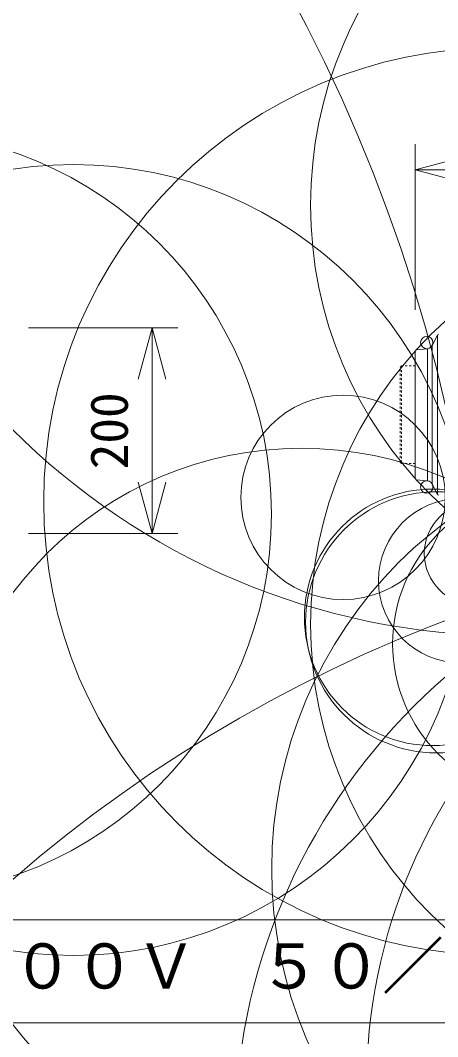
# Model space of a CAD drawing. Units: millimetres, scale not verified. Extents: x -582 to 628, y -289 to 328.
# Drawn here: x -10.58 to 9.7, y -7.18 to 42.23 of the extents above; entities that cross this region are included whole.
import ezdxf
from ezdxf.enums import TextEntityAlignment as Align

# ---------------------------------------------------------------- set-up
doc = ezdxf.new("R2010")
doc.units = ezdxf.units.MM
doc.header["$LTSCALE"] = 0.125
doc.linetypes.add('USER1', pattern=[1.4, 0.7, -0.7])
for name, color, linetype, lineweight in [('0-0_0', 7, 'Continuous', 20), ('0-2_WAKU', 1, 'Continuous', 18), ('0-4_GAIKEI', 1, 'Continuous', 18), ('0-5_SUNPO', 7, 'Continuous', 20)]:
    doc.layers.add(name, color=color, linetype=linetype, lineweight=lineweight)
doc.layers.add('0-1_MOJI1', color=7, linetype='Continuous')
doc.styles.add('ＭＳ ゴシック', font='')
doc.styles.get('ＭＳ ゴシック').set_extended_font_data('MS Gothic')

# ---------------------------------------------------------------- blocks, each defined once
blk = doc.blocks.new('_Open30')
at = {"layer": '0-0_0'}
blk.add_line((0, 0), (-1, 0), dxfattribs=at)
blk.add_lwpolyline([(-1, 0.26795), (0, 0), (-1, -0.26795)], dxfattribs=at)
blk = doc.blocks.new('D3')
at = {"layer": '0-5_SUNPO'}
for p, q in [((202.1112, 341.6538), (202.1112, 349.708)), ((229.1612, 341.1478), (229.1612, 349.708)), ((226.6612, 348.458), (204.6112, 348.458))]:
    blk.add_line(p, q, dxfattribs=at)
at = {"layer": '0-5_SUNPO', "xscale": 2.5, "yscale": 2.5, "rotation": 180}
blk.add_blockref('_Open30', (202.1112, 348.458), dxfattribs=at)
at = {"layer": '0-5_SUNPO', "xscale": 2.5, "yscale": 2.5}
blk.add_blockref('_Open30', (229.1612, 348.458), dxfattribs=at)
at = {"layer": '0-5_SUNPO', "style": 'ＭＳ ゴシック'}
blk.add_text('541', height=1.833, dxfattribs=at).set_placement((213.7612, 349.083), align=Align.BOTTOM_LEFT)
blk = doc.blocks.new('D2')
at = {"layer": '0-5_SUNPO'}
for p, q in [((183.3148, 340.7787), (190.5648, 340.7787)), ((189.3148, 338.2787), (189.3148, 333.2788)), ((183.3148, 330.7788), (190.5648, 330.7788))]:
    blk.add_line(p, q, dxfattribs=at)
at = {"layer": '0-5_SUNPO', "xscale": 2.5, "yscale": 2.5}
for p, rotation in [((189.3148, 340.7787), 90), ((189.3148, 330.7788), 270)]:
    blk.add_blockref('_Open30', p, dxfattribs=dict(at, rotation=rotation))
at = {"layer": '0-5_SUNPO', "style": 'ＭＳ ゴシック'}
blk.add_text('200', height=1.833, rotation=90, dxfattribs=at).set_placement((188.6898, 333.9037), align=Align.BOTTOM_LEFT)

msp = doc.modelspace()

# ---------------------------------------------------------------- linework, layer by layer
at = {"layer": '0-2_WAKU', "color": 4}
msp.add_line((62.5062, -1.5011), (-62.4938, -1.5011), dxfattribs=at)
at = {"layer": '0-2_WAKU'}
msp.add_line((-62.4938, -6.5011), (62.5062, -6.5011), dxfattribs=at)
at = {"layer": '0-4_GAIKEI', "color": 7}
for p, q in [((9.7012, 26.9216), (9.4419, 26.4242)), ((9.7524, 26.9532), (9.7012, 26.9216)), ((9.2072, 26.2645), (8.6671, 26.2078)), ((8.6387, 26.1763), (8.6174, 26.1526)), ((8.6174, 26.1526), (8.6174, 19.9526)), ((8.6174, 19.9526), (8.6387, 19.9289)), ((8.6671, 19.8974), (9.2072, 19.8407)), ((9.4419, 19.681), (9.7012, 19.1836)), ((9.7012, 19.1836), (9.7524, 19.152))]:
    msp.add_line(p, q, dxfattribs=at)
at = {"layer": '0-4_GAIKEI'}
for p, q in [((9.7012, 26.9216), (9.7012, 19.1836)), ((9.2077, 26.2646), (9.2077, 19.8406)), ((9.4419, 26.4242), (9.4419, 19.681))]:
    msp.add_line(p, q, dxfattribs=at)
at = {"layer": '0-4_GAIKEI', "color": 8, "linetype": 'USER1'}
for p, q in [((7.9503, 25.4276), (7.8753, 25.3526)), ((7.8753, 20.7523), (7.8753, 25.3526)), ((8.6174, 25.4276), (7.9503, 25.4276)), ((7.9503, 25.4276), (7.9503, 20.6773))]:
    msp.add_line(p, q, dxfattribs=at)
msp.add_lwpolyline([(8.6174, 20.6773), (7.9503, 20.6773), (7.8753, 20.7523)], dxfattribs=at)
at = {"layer": '0-4_GAIKEI'}
for centre, radius in [((-273.777, 19.5969), 308.4259), ((-262.7367, 19.5972), 297.4007), ((-99.7269, 19.3134), 134.3757), ((-68.6274, 5.181), 80.8031), ((-3.8249, 18.9863), 38.4881), ((12.6, 18.8367), 22.0478), ((-16.9809, 18.223), 18.6068), ((-8.0047, 15.9959), 19.2233), ((5.1051, 19.0368), 4.9683), ((9.6354, 12.9639), 6.349), ((15.0812, 11.9236), 7.5661), ((10.8303, 14.988), 3.9985), ((11.5493, 16.3096), 2.494), ((35.0806, -52.719), 70.3409), ((29.5812, -12.1503), 29.7469), ((33.5002, -9.6706), 27.2605)]:
    msp.add_circle(centre, radius, dxfattribs=at)
at = {"layer": '0-4_GAIKEI', "color": 7}
for centre, radius in [((13.2584, 46.5953), 34.2828), ((23.4296, 33.2469), 19.9032), ((23.4296, 12.8583), 19.9032), ((9.1758, 26.5629), 0.3), ((22.6974, 0.9721), 21.0597), ((3.0823, 3.9048), 17.5187), ((9.1758, 19.5423), 0.3001), ((9.4673, 13.2059), 6.2369)]:
    msp.add_circle(centre, radius, dxfattribs=at)
for centre, start, end in [((9.1759, 26.563), 320.1656, 332.45904), ((9.1759, 19.5423), 27.54096, 39.85472)]:
    msp.add_arc(centre, 0.3, start, end, dxfattribs=at)

# ---------------------------------------------------------------- block references
at = {"layer": '0-5_SUNPO'}
for name in ['D3', 'D2']:
    msp.add_blockref(name, (-193.4938, -313.5011), dxfattribs=at)

# ---------------------------------------------------------------- texts
at = {"layer": '0-1_MOJI1', "style": 'ＭＳ ゴシック'}
msp.add_text('ＡＣ１００Ｖ\u3000５０／６０Ｈｚ', height=2.199, dxfattribs=at).set_placement((-19.9938, -5.5011), align=Align.BOTTOM_LEFT)

doc.saveas('drawing.dxf')
